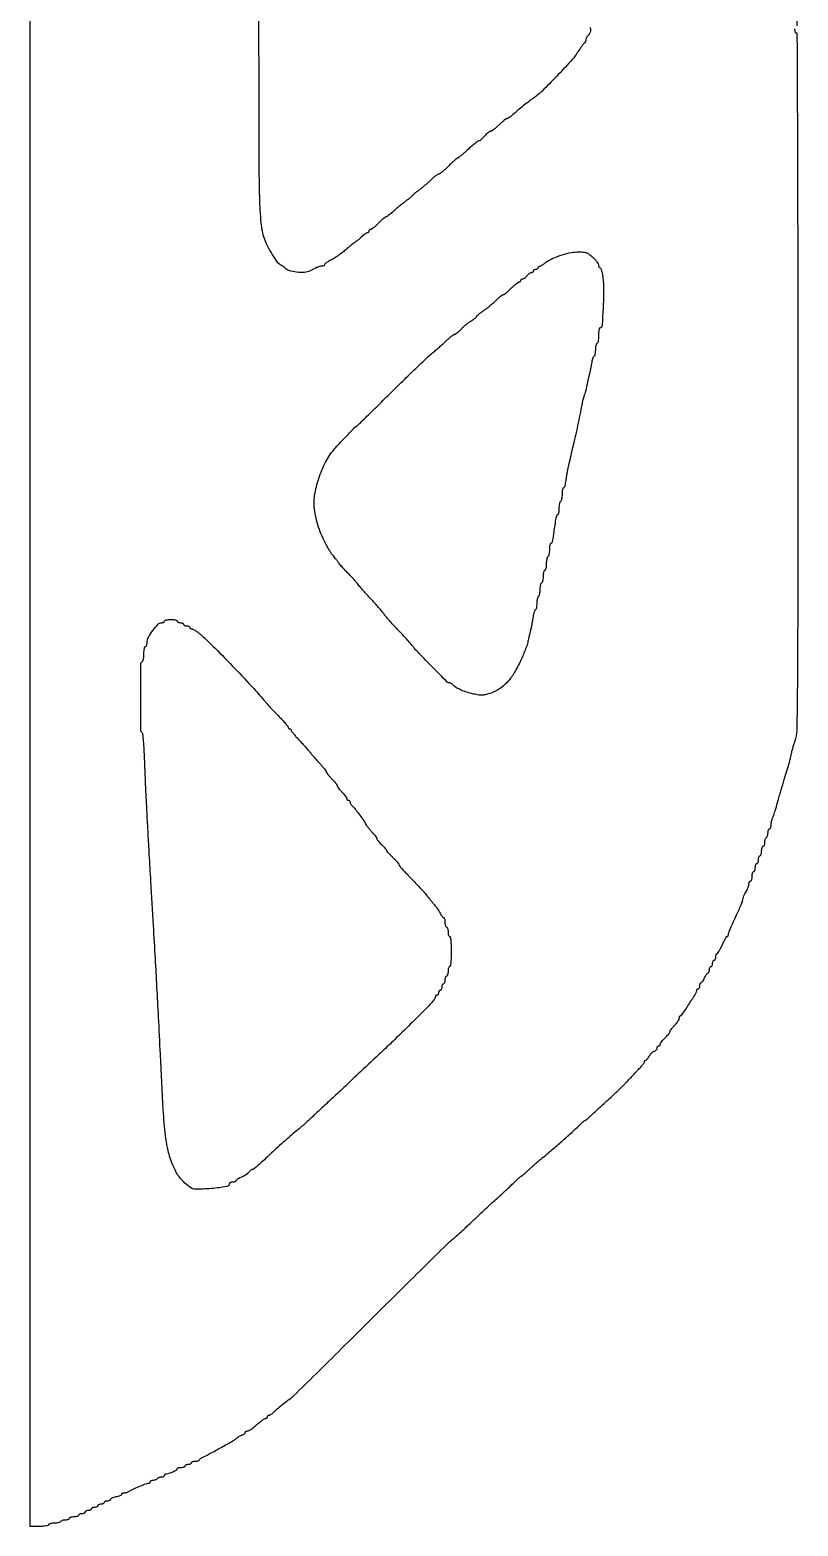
# Model space of a CAD drawing. Extents: x 0 to 485, y 25 to 1913.
# Drawn here: x 0 to 485, y 25 to 969 of the extents above; entities that cross this region are included whole.
import ezdxf

# ---------------------------------------------------------------- set-up
doc = ezdxf.new("R2010")
doc.units = 0

msp = doc.modelspace()

# ---------------------------------------------------------------- linework, layer by layer
for points in [[(0, 1913), (0, 969), (0, 25), (6, 25, 0.015416), (8.316313, 25.071434, 0.025878), (10.25, 25.291667, 0.024068), (11.696775, 25.604992, 0.339565), (12, 26, -0.275259), (12.229636, 26.385522, -0.053437), (13.010789, 26.70625, -0.043243), (14.122516, 26.927436, -0.027497), (15.440983, 27, 0.026918), (16.803639, 27.073414, 0.033489), (18.052725, 27.29375, 0.035556), (19.04134, 27.613307, 0.159713), (19.5, 28, -0.130646), (19.906663, 28.384508, -0.045439), (20.653525, 28.70625, -0.041396), (21.57934, 28.926158, -0.037634), (22.559017, 29, 0.039081), (23.49372, 29.07317, 0.058208), (24.282961, 29.29375, 0.076538), (24.820624, 29.617207, 0.222681), (25, 30, -0.254951), (25.209557, 30.384262, -0.06271), (25.88125, 30.70625, -0.048861), (26.850749, 30.927234, -0.031626), (28, 31, 0.031626), (29.149251, 31.072766, 0.048861), (30.11875, 31.29375, 0.06271), (30.790443, 31.615738, 0.254951), (31, 32, -0.191087), (31.151477, 32.381882, -0.088204), (31.5875, 32.70625, -0.068025), (32.234582, 32.926307, -0.048028), (33, 33, 0.048028), (33.765418, 33.073693, 0.068025), (34.4125, 33.29375, 0.088204), (34.848523, 33.618118, 0.191087), (35, 34, -0.191087), (35.151477, 34.381882, -0.088204), (35.5875, 34.70625, -0.068025), (36.234582, 34.926307, -0.048028), (37, 35, 0.048028), (37.765418, 35.073693, 0.068025), (38.4125, 35.29375, 0.088204), (38.848523, 35.618118, 0.191087), (39, 36, -0.191087), (39.151477, 36.381882, -0.088204), (39.5875, 36.70625, -0.068025), (40.234582, 36.926307, -0.048028), (41, 37, 0.048028), (41.765418, 37.073693, 0.068025), (42.4125, 37.29375, 0.088204), (42.848523, 37.618118, 0.191087), (43, 38, -0.191087), (43.151477, 38.381882, -0.088204), (43.5875, 38.70625, -0.068025), (44.234582, 38.926307, -0.048028), (45, 39, 0.048028), (45.765418, 39.073693, 0.068025), (46.4125, 39.29375, 0.088204), (46.848523, 39.618118, 0.191087), (47, 40, -0.191087), (47.151477, 40.381882, -0.088204), (47.5875, 40.70625, -0.068025), (48.234582, 40.926307, -0.048028), (49, 41, 0.045771), (49.765527, 41.070226, 0.065694), (50.4125, 41.280439, 0.08573), (50.849357, 41.589948, 0.198381), (51, 41.954687, -0.248969), (51.217999, 42.365354, -0.040853), (52.028125, 42.821812, -0.036741), (53.159217, 43.244969, -0.02478), (54.5, 43.565978, 0.023055), (55.840903, 43.882132, 0.034546), (56.971875, 44.290763, 0.037322), (57.788462, 44.726727, 0.256887), (58, 45.111291, -0.166505), (58.116119, 45.450321, -0.095263), (58.444611, 45.738942, -0.076157), (58.934634, 45.934041, -0.056782), (59.513569, 46, 0.048334), (60.217545, 46.068212, 0.023747), (61.092603, 46.282977, 0.023311), (61.987939, 46.594433, 0.031289), (62.763569, 46.963326, -0.015991), (65.97081, 48.610781, -0.010722), (69.733693, 50.296147, -0.007198), (73.287535, 51.737322, -0.092983), (74.687829, 52, 0.074616), (75.18919, 52.075238, 0.088552), (75.61455, 52.29375, 0.100665), (75.898901, 52.618647, 0.130303), (76, 53, -0.186414), (76.147465, 53.381787, -0.089706), (76.570164, 53.70625, -0.069539), (77.198222, 53.926216, -0.049547), (77.940983, 54, 0.046881), (78.729296, 54.074077, 0.046318), (79.49335, 54.29375, 0.050262), (80.123976, 54.616444, 0.111412), (80.5, 55, -0.111412), (80.876024, 55.383556, -0.050262), (81.50665, 55.70625, -0.046318), (82.270704, 55.925923, -0.046881), (83.059017, 56, 0.049547), (83.801778, 56.073784, 0.069539), (84.429836, 56.29375, 0.089706), (84.852535, 56.618213, 0.186414), (85, 57, -0.129178), (85.100198, 57.381357, -0.100706), (85.382062, 57.70625, -0.08893), (85.803702, 57.924725, -0.07531), (86.300635, 58, 0.08668), (87.968163, 58.291272, 0.026575), (90.332808, 59.288226, 0.020084), (92.543235, 60.473759, 0.262796), (92.992198, 61.25, -0.268668), (93.163581, 61.538955, -0.055034), (93.732083, 61.779688, -0.044293), (94.541584, 61.945529, -0.028394), (95.5, 62, 0.038131), (96.457356, 62.073116, 0.057076), (97.265625, 62.29375, 0.074992), (97.817169, 62.617064, 0.226478), (98, 63, -0.191087), (98.151477, 63.381882, -0.088204), (98.5875, 63.70625, -0.068025), (99.234582, 63.926307, -0.048028), (100, 64, 0.048028), (100.765418, 64.073693, 0.068025), (101.4125, 64.29375, 0.088204), (101.848523, 64.618118, 0.191087), (102, 65, -0.226478), (102.182831, 65.382936, -0.074992), (102.734375, 65.70625, -0.057076), (103.542644, 65.926884, -0.038131), (104.5, 66, 0.028394), (105.458416, 66.054471, 0.044293), (106.267917, 66.220313, 0.055034), (106.836419, 66.461045, 0.268668), (107.007802, 66.75, -0.187502), (107.150535, 67.106218, -0.035743), (107.671958, 67.589584, -0.033701), (108.39868, 68.096108, -0.025395), (109.257802, 68.554965, 0.012855), (114.482451, 71.179291, 0.004742), (121.716085, 75.137399, 0.00227), (129.001265, 79.257502, 0.066638), (130.691413, 80.548556, -0.040559), (131.340792, 81.100338, -0.022683), (132.209725, 81.66702, -0.022503), (133.14599, 82.163453, -0.033814), (134.00592, 82.501879, 0.039827), (134.769047, 82.812842, 0.049797), (135.414239, 83.222817, 0.058203), (135.859183, 83.664615, 0.169771), (136, 84.067388, -0.132988), (136.096323, 84.423132, -0.100417), (136.367188, 84.726404, -0.087549), (136.772349, 84.930669, -0.072964), (137.25, 85.001221, 0.106617), (137.900647, 85.142222, 0.023922), (138.915945, 85.662663, 0.023768), (140.053604, 86.390323, 0.02104), (141.165982, 87.251221, -0.000317), (142.339642, 88.23994, -0.000222), (143.664371, 89.353484, -0.000223), (144.935262, 90.419844, -0.000465), (145.927413, 91.25, -0.021146), (146.802184, 91.919877, -0.023779), (147.697716, 92.485937, -0.023964), (148.497398, 92.890357, -0.105463), (149.011431, 93, 0.100219), (149.38869, 93.076384, 0.098215), (149.709608, 93.29375, 0.097662), (149.924573, 93.618345, 0.09787), (150, 94, -0.112508), (150.086938, 94.381472, -0.100182), (150.332732, 94.70625, -0.094286), (150.700197, 94.924148, -0.087025), (151.132705, 95, 0.108391), (151.67834, 95.119691, 0.035025), (152.407758, 95.519976, 0.033041), (153.180259, 96.092714, 0.031623), (153.882705, 96.77013, -0.025731), (155.657811, 98.522786, -0.009549), (158.323997, 100.807436, -0.009288), (161.385571, 103.237026, -0.009885), (164.473271, 105.5, 0.040355), (166.515712, 107.197282, 0.00037), (180.627743, 121.0125, 0.001259), (196.809974, 136.958007, 0.000814), (215.471851, 155.5, -0.00076), (234.16486, 174.076903, -0.00116), (250.447263, 190.134375, -0.000397), (264.5579, 203.963683, -0.031275), (266.917418, 206, 0.01785), (268.670304, 207.432547, 0.004142), (271.509154, 209.96875, 0.00427), (274.730176, 212.945313, 0.004169), (277.925811, 216, -0.003423), (281.449951, 219.378779, -0.002042), (285.687021, 223.353125, -0.002044), (289.940475, 227.278001, -0.00354), (293.511404, 230.5, 0.002691), (296.838259, 233.49155, 0.002271), (300.327365, 236.692187, 0.00229), (303.483577, 239.640921, 0.006373), (305.664071, 241.75, -0.006097), (307.346057, 243.378693, -0.009207), (308.853547, 244.751562, -0.004622), (310.152168, 245.870109, -0.177271), (310.507018, 246, 0.169182), (310.851799, 246.120099, 0.007077), (311.874341, 246.954687, 0.011544), (313.067283, 248.004732, 0.007879), (314.375844, 249.25, -0.008053), (315.948271, 250.745326, -0.004118), (317.966828, 252.573437, -0.00409), (320.078045, 254.423299, -0.006135), (321.953539, 256, 0.003466), (328.970011, 261.835007, 0.004592), (335.27035, 267.248558, 0.005078), (340.845083, 272.229233, 0.007353), (345.658665, 276.75, -0.005388), (347.379341, 278.37878, -0.008213), (348.910949, 279.751563, -0.003762), (350.233307, 280.880871, -0.176627), (350.560019, 281, 0.163801), (350.872182, 281.105085, 0.007507), (351.769369, 281.807812, 0.011832), (352.817623, 282.696357, 0.008145), (353.964452, 283.75, -0.003094), (355.587288, 285.271484, -0.00066), (358.428355, 287.895312, -0.00069), (361.728826, 290.926949, -0.000657), (365.092525, 294, 0.002234), (368.396973, 297.038106, 0.002579), (371.519104, 299.964548, 0.002309), (374.139678, 302.469435, 0.01507), (375.411776, 303.772928, -0.003293), (376.549679, 304.995222, -0.000818), (378.428772, 306.980688, -0.000836), (380.58688, 309.245901, -0.000839), (382.75, 311.501189, 0.008712), (384.76142, 313.665515, 0.012559), (386.457812, 315.654154, 0.008313), (387.791122, 317.356179, 0.163404), (388, 317.978261, -0.079879), (388.062751, 318.368539, -0.091247), (388.244112, 318.699864, -0.100757), (388.514075, 318.921379, -0.122178), (388.83102, 319, 0.182479), (389.234774, 319.152429, 0.033247), (389.808349, 319.729507, 0.031932), (390.421381, 320.532504, 0.024205), (390.991132, 321.48343, -0.041992), (391.635403, 322.476885, -0.03562), (392.47027, 323.40889, -0.037127), (393.359552, 324.150185, -0.078495), (394.160112, 324.550817, 0.065927), (394.863497, 324.881095, 0.065222), (395.459533, 325.384068, 0.070972), (395.862732, 325.976076, 0.114547), (396, 326.567388, -0.068054), (396.074877, 327.114976, -0.084602), (396.29375, 327.57917, -0.099744), (396.61866, 327.889573, -0.141874), (397, 328, 0.109085), (397.381509, 328.084236, 0.099782), (397.70625, 328.32277, 0.095294), (397.924024, 328.679287, 0.089824), (398, 329.09879, -0.143035), (398.171812, 329.687098, -0.021819), (398.88125, 330.698022, -0.022916), (399.851293, 331.846499, -0.018062), (401, 333, 0.015666), (402.148876, 334.142668, 0.020606), (403.11875, 335.258411, 0.018565), (403.83839, 336.230556, 0.151164), (404, 336.752896, -0.143114), (404.156589, 337.288766, -0.016075), (404.88125, 338.346313, -0.018464), (405.851089, 339.57093, -0.013998), (407, 340.842584, 0.020798), (408.148457, 342.149016, 0.02454), (409.11875, 343.478473, 0.024506), (409.816337, 344.662536, 0.121441), (410, 345.407565, -0.056999), (410.065195, 345.977607, -0.058641), (410.257334, 346.512431, -0.064953), (410.540747, 346.934099, -0.12203), (410.876032, 347.166667, 0.156929), (412.107219, 348.151948, 0.003381), (416.375453, 354.697887, 0.003675), (420.525332, 361.262979, 0.139991), (421, 362.925106, -0.091902), (421.076064, 363.335447, -0.095979), (421.29375, 363.68425, -0.099432), (421.618463, 363.91767, -0.106665), (422, 364, 0.191087), (422.381882, 364.151477, 0.088204), (422.70625, 364.5875, 0.068025), (422.926307, 365.234582, 0.048028), (423, 366, -0.042005), (423.06444, 366.765706, -0.061586), (423.258112, 367.4125, -0.080913), (423.542657, 367.85117, -0.211547), (423.87868, 368, 0.208074), (424.29466, 368.180943, 0.033695), (424.864273, 368.88125, 0.032352), (425.459931, 369.851056, 0.023358), (426, 371, -0.023358), (426.540069, 372.148944, -0.032352), (427.135727, 373.11875, -0.033695), (427.70534, 373.819057, -0.208074), (428.12132, 374, 0.211547), (428.457343, 374.14883, 0.080913), (428.741888, 374.5875, 0.061586), (428.93556, 375.234294, 0.042005), (429, 376, -0.048028), (429.073693, 376.765418, -0.068025), (429.29375, 377.4125, -0.088204), (429.618118, 377.848523, -0.191087), (430, 378, 0.191087), (430.381882, 378.151477, 0.088204), (430.70625, 378.5875, 0.068025), (430.926307, 379.234582, 0.048028), (431, 380, -0.048028), (431.073693, 380.765418, -0.068025), (431.29375, 381.4125, -0.088204), (431.618118, 381.848523, -0.191087), (432, 382, 0.191087), (432.381882, 382.151477, 0.088204), (432.70625, 382.5875, 0.068025), (432.926307, 383.234582, 0.048028), (433, 384, -0.035676), (433.054743, 384.766246, -0.053938), (433.220312, 385.413545, -0.070374), (433.46246, 385.858162, -0.235946), (433.75, 386.003557, 0.252497), (434.144986, 386.219031, 0.010688), (435.014063, 387.619605, 0.016166), (435.987617, 389.394667, 0.010555), (437, 391.5, -0.010555), (438.012383, 393.605333, -0.016166), (438.985937, 395.380395, -0.010688), (439.855014, 396.780969, -0.252497), (440.25, 396.996443, 0.181087), (440.536292, 397.105197, 0.090712), (440.779688, 397.413337, 0.07089), (440.944582, 397.870638, 0.051176), (441, 398.410661, -0.094205), (441.176001, 399.336513, -0.004928), (442.318092, 402.150371, -0.007645), (443.768185, 405.480272, -0.005472), (445.487122, 409.160661, 0.004804), (447.207127, 412.83053, 0.006826), (448.659935, 416.127742, 0.004084), (449.818248, 418.920161, 0.093987), (449.987122, 419.763569, -0.053393), (450.060105, 420.38517, -0.019641), (450.289967, 421.239478, -0.019207), (450.61625, 422.160335, -0.021865), (451, 423.013569, -0.027778), (451.45523, 423.917851), (452, 425), (452.54477, 426.082149, 0.027778), (453, 426.986431, 0.026214), (453.382878, 427.857899, 0.020814), (453.70625, 428.833959, 0.021269), (453.930189, 429.766124, 0.048346), (454, 430.486431, -0.064244), (454.074659, 431.065097, -0.081991), (454.29375, 431.555389, -0.098698), (454.618641, 431.883405, -0.149454), (455, 432, 0.254951), (455.384262, 432.209557, 0.06271), (455.70625, 432.88125, 0.048861), (455.927234, 433.850749, 0.031626), (456, 435, -0.031626), (456.072766, 436.149251, -0.048861), (456.29375, 437.11875, -0.06271), (456.615738, 437.790443, -0.254951), (457, 438, 0.226478), (457.382936, 438.182831, 0.074992), (457.70625, 438.734375, 0.057076), (457.926884, 439.542644, 0.038131), (458, 440.5, -0.038131), (458.073116, 441.457356, -0.057076), (458.29375, 442.265625, -0.074992), (458.617064, 442.817169, -0.226478), (459, 443, 0.226478), (459.382936, 443.182831, 0.074992), (459.70625, 443.734375, 0.057076), (459.926884, 444.542644, 0.038131), (460, 445.5, -0.038131), (460.073116, 446.457356, -0.057076), (460.29375, 447.265625, -0.074992), (460.617064, 447.817169, -0.226478), (461, 448, 0.254951), (461.384262, 448.209557, 0.06271), (461.70625, 448.88125, 0.048861), (461.927234, 449.850749, 0.031626), (462, 451, -0.031626), (462.072766, 452.149251, -0.048861), (462.29375, 453.11875, -0.06271), (462.615738, 453.790443, -0.254951), (463, 454, 0.222681), (463.382793, 454.179376, 0.076538), (463.70625, 454.717039, 0.058208), (463.92683, 455.50628, 0.039081), (464, 456.440983, -0.037634), (464.073842, 457.42066, -0.041396), (464.29375, 458.346475, -0.045439), (464.615492, 459.093337, -0.130646), (465, 459.5, 0.130646), (465.384508, 459.906663, 0.045439), (465.70625, 460.653525, 0.041396), (465.926158, 461.57934, 0.037634), (466, 462.559017, -0.039081), (466.07317, 463.49372, -0.058208), (466.29375, 464.282961, -0.076538), (466.617207, 464.820624, -0.222681), (467, 465, 0.227337), (467.382969, 465.183616, 0.074638), (467.70625, 465.738361, 0.056821), (467.926896, 466.551005, 0.037919), (468, 467.513569, -0.030227), (468.065922, 468.603028, -0.022099), (468.26512, 469.798853, -0.022465), (468.556099, 470.91889, -0.045089), (468.902536, 471.763569, 0.028031), (469.321994, 472.694623, 0.008269), (469.859867, 474.164923, 0.008273), (470.410955, 475.841231, 0.008813), (470.894145, 477.5, -0.003351), (472.39172, 482.858408, -0.001801), (474.307136, 489.449134, -0.0018), (476.280661, 496.061739, -0.003185), (477.962929, 501.5, 0.00677), (478.741463, 504.0822, 0.005436), (479.511149, 506.88046, 0.005497), (480.166157, 509.483048, 0.013939), (480.568192, 511.390928, -0.016975), (480.969955, 513.241742, -0.007704), (481.614741, 515.635538, -0.007618), (482.372864, 518.141668, -0.010359), (483.137729, 520.376811, 0.083279), (484.368937, 526.983208, 0.002458), (484.742121, 555.336624, 0.001927), (484.962162, 605.444648, 0.000134), (485, 746.235883, 0.000295), (484.942602, 843.675135, 0.000838), (484.748868, 911.558971, 0.00004), (484.495541, 966.506778, 0.41284), (484, 967, -0.191087), (483.618118, 967.151477, -0.088204), (483.29375, 967.5875, -0.068025), (483.073693, 968.234582, -0.048028), (483, 969, -0.048028), (483.073693, 969.765418, -0.068025)], [(484.495541, 971.493222, 0.00004), (484.748868, 1026.441029, 0.000838)], [(353.56457, 970.794155, -0.102981), (353.938057, 969, -0.102981), (353.56457, 967.205845, -0.094006), (352.5, 965.642857, 0.043528), (351.925955, 964.959104, 0.036555), (351.440625, 964.146354, 0.03807), (351.10698, 963.332677, 0.078418), (351, 962.654762, -0.046677), (350.94443, 962.060797, -0.051053), (350.779688, 961.505878, -0.057346), (350.537583, 961.068106, -0.134002), (350.25, 960.833333, 0.122538), (349.817024, 960.49585, 0.005496), (348.657166, 958.982292, 0.008954), (347.321883, 957.131386, 0.006261), (345.88078, 955, -0.038155), (341.353727, 949.146186, -0.00793), (332.483487, 939.632494, -0.007622), (323.337595, 930.415291, -0.043263), (318, 926.031781, 0.013058), (315.180306, 923.987939, 0.006326), (311.677611, 921.235805, 0.006037), (307.921359, 918.131233, 0.006255), (304.285733, 914.972783, -0.018832), (303.370879, 914.217523, -0.022503), (302.453082, 913.579505, -0.022003), (301.644069, 913.117934, -0.119178), (301.156315, 913, 0.158413), (300.613296, 912.823529, 0.010683), (299.299233, 911.825, 0.014499), (297.764988, 910.532317, 0.010315), (296.119437, 909, -0.012346), (294.460689, 907.467922, -0.016784), (292.886034, 906.175, -0.013701), (291.532421, 905.195299, -0.150905), (290.900065, 905, 0.143095), (290.312258, 904.828259, 0.021795), (289.301642, 904.11875, 0.022899), (288.153417, 903.148708, 0.018044), (287, 902, -0.009735), (285.883648, 900.850637, -0.014007), (284.848254, 899.88125, -0.00971), (283.958911, 899.124451, -0.173107), (283.610221, 899, 0.158843), (282.822317, 898.743215, 0.009868), (280.84199, 897.238254, 0.012663), (278.376961, 895.183376, 0.006564), (275.398667, 892.5, -0.007981), (273.99383, 891.241471, -0.006541), (272.454029, 889.940625, -0.006615), (271.006701, 888.781756, -0.017303), (269.928473, 888, 0.025039), (268.790092, 887.147466, 0.006868), (267.08529, 885.692187, 0.006924), (265.195971, 883.987108, 0.007173), (263.376994, 882.25, -0.011377), (261.64335, 880.622035, -0.015749), (260.011641, 879.248438, -0.01226), (258.611443, 878.197834, -0.156046), (257.992982, 878, 0.144118), (257.403217, 877.826403, 0.017393), (256.279222, 877.045313, 0.019522), (254.982914, 875.994607, 0.014915), (253.646921, 874.75, -0.010059), (252.145426, 873.323728, -0.006382), (250.34227, 871.720312, -0.006408), (248.530955, 870.190783, -0.011778), (247.012008, 869, 0.006243), (245.61402, 867.928817, 0.005502), (244.18249, 866.777579, 0.005534), (242.914521, 865.710951, 0.016613), (242.081754, 864.944951, -0.017832), (241.18969, 864.12841, -0.004235), (239.644709, 862.834743, -0.004351), (237.842899, 861.37792, -0.004283), (236.006616, 859.944951, 0.006154), (234.073714, 858.424916, 0.0046), (231.979841, 856.704142, 0.004651), (230.037177, 855.046477, 0.010576), (228.608302, 853.75, -0.014778), (227.427874, 852.696894, -0.019204), (226.283482, 851.807812, -0.017148), (225.292596, 851.147507, -0.139268), (224.773285, 851, 0.163797), (224.231554, 850.81764, 0.012017), (222.987472, 849.825, 0.015738), (221.539924, 848.532278, 0.01124), (220, 847, -0.01301), (218.449337, 845.467921, -0.017724), (216.968961, 844.175, -0.01468), (215.691652, 843.19771, -0.157214), (215.078401, 843, 0.091591), (214.666715, 842.923949, 0.09588), (214.31678, 842.70625, 0.099487), (214.08261, 842.381532, 0.107021), (214, 842, -0.094386), (213.927296, 841.61829, -0.09673), (213.719602, 841.29375, -0.098961), (213.409682, 841.076508, -0.103894), (213.045455, 841, 0.128914), (212.537719, 840.866879, 0.022573), (211.692021, 840.339062, 0.023179), (210.733783, 839.611431, 0.018979), (209.778446, 838.75, -0.013475), (208.687208, 837.744036, -0.007474), (207.30547, 836.573438, -0.007449), (205.86982, 835.428973, -0.01192), (204.607093, 834.5, 0.009285), (203.354586, 833.588679, 0.006178), (201.95165, 832.5, 0.00622), (200.61596, 831.40939, 0.012084), (199.581896, 830.5, -0.022012), (197.313325, 828.583445, -0.014009), (194.518822, 826.548279, -0.013842), (191.551422, 824.630514, -0.018464), (188.75, 823.066647, 0.022334), (187.696865, 822.468013, 0.030271), (186.807813, 821.830531, 0.030769), (186.163516, 821.237359, 0.193661), (186, 820.83102, -0.176613), (185.884374, 820.513888, -0.092624), (185.555389, 820.244112, -0.072765), (185.065507, 820.061486, -0.052941), (184.486431, 820, 0.048346), (183.766124, 819.930189, 0.021269), (182.833959, 819.70625, 0.020814), (181.857899, 819.382878, 0.026214), (180.986431, 819), (180.082149, 818.54477), (179, 818, 0.014599), (177.917851, 817.45523), (177.013569, 817, -0.101368), (173.366656, 816.012912, -0.045122), (168.366707, 816.152432, -0.044691), (163.636318, 817.147831, -0.145917), (161, 818.899704, 0.058524), (160.68529, 819.198453, 0.011977), (160.059375, 819.643899, 0.012459), (159.302345, 820.128754, 0.011418), (158.5, 820.590166, -0.112938), (156.353591, 822.487894, -0.015844), (153.038804, 827.436441, -0.019226), (149.935612, 832.855385, -0.041106), (148.061494, 837.29479, -0.057561), (146.030963, 847.194837, -0.015326), (145.117517, 863.301404, -0.006015), (144.71058, 892.42422, -0.000486), (144.636188, 969, -0.000486), (144.71058, 1045.57578, -0.006015)]]:
    msp.add_lwpolyline(points, format="xyb")
for points in [[(355.304583, 825.61513, -0.021859), (356.719297, 824.200758, -0.026339), (357.914471, 822.750121, -0.026507), (358.773549, 821.448781, -0.133402), (359, 820.61513, 0.05345), (359.066244, 819.997217, 0.07323), (359.262896, 819.474444, 0.093013), (359.553449, 819.123468, 0.175215), (359.894965, 819, -0.280121), (360.283287, 818.763921, -0.029495), (360.734575, 817.751562, -0.029671), (361.160849, 816.378602, -0.019248), (361.496456, 814.75, -0.039982), (362.183956, 806.663405, -0.012932), (361.931829, 794.642465, -0.004975), (361.226048, 782.226656, -0.3948), (359.914673, 781, 0.331633), (359.557078, 780.733511, 0.027253), (359.268685, 779.53125, 0.028032), (359.065993, 777.916665, 0.017211), (359, 776, -0.01883), (358.927795, 774.083446, -0.03053), (358.70625, 772.46875, -0.031449), (358.389817, 771.280551, -0.322437), (358, 771, 0.295869), (357.612873, 770.748945, 0.04382), (357.29375, 769.825, 0.037669), (357.07239, 768.532944, 0.023598), (357, 767, -0.02109), (356.935305, 765.466892, -0.033955), (356.737104, 764.175, -0.037346), (356.452666, 763.238175, -0.30971), (356.105035, 763, 0.272607), (355.726236, 762.776893, 0.036163), (355.319158, 761.898438, 0.033726), (354.952035, 760.686872, 0.022019), (354.686466, 759.25, -0.010106), (354.404753, 757.492525, -0.005043), (353.980926, 755.279688, -0.005004), (353.49584, 752.996339, -0.007348), (353.019903, 751, 0.004522), (352.545177, 749.057461, 0.003537), (352.063871, 746.940625, 0.003576), (351.643844, 744.963623, 0.008725), (351.370331, 743.5, -0.014335), (351.113273, 742.205057, -0.010717), (350.758818, 740.79375, -0.010855), (350.367263, 739.477819, -0.024192), (350, 738.5, 0.023993), (349.632298, 737.522194, 0.010761), (349.23933, 736.20625, 0.010624), (348.882836, 734.794942, 0.014211), (348.623364, 733.5, -0.007153), (347.872959, 729.459809, -0.001728), (346.512534, 722.796738, -0.001816), (345.08753, 716.061331, -0.005529), (344.052265, 711.5, 0.000811), (343.604923, 709.611763, 0.000398), (343.041169, 707.20625, 0.000395), (342.45942, 704.706125, 0.000574), (341.950584, 702.5, -0.000416), (341.442482, 700.293871, -0.000286), (340.862974, 697.79375, -0.000288), (340.302481, 695.388223, -0.000588), (339.859032, 693.5, 0.009674), (339.455101, 691.627831, 0.005041), (339.020361, 689.279687, 0.00501), (338.622488, 686.859912, 0.007624), (338.330106, 684.75, -0.017001), (338.042944, 682.929497, -0.026817), (337.660881, 681.395313, -0.024993), (337.244853, 680.24729, -0.301998), (336.872771, 680, 0.310926), (336.533653, 679.76655, 0.03678), (336.256376, 678.842336, 0.033629), (336.063084, 677.569519, 0.020873), (336, 676.059017, -0.023552), (335.92675, 674.50479, -0.030444), (335.70625, 673.09415, -0.031293), (335.387806, 671.98041, -0.17067), (335, 671.5, 0.17067), (334.612194, 671.01959, 0.031293), (334.29375, 669.90585, 0.030444), (334.07325, 668.49521, 0.023552), (334, 666.940983, -0.021515), (333.934976, 665.430521, -0.03459), (333.735829, 664.157664, -0.038452), (333.449797, 663.236972, -0.307342), (333.100694, 663, 0.297622), (332.71614, 662.74885, 0.026011), (332.283264, 661.604687, 0.027466), (331.883713, 660.070445, 0.017485), (331.58081, 658.25, -0.001722), (330.546432, 650.53949, -0.015722), (329.979406, 647.201006, -0.03284), (329.497277, 645.426807, -0.320273), (328.899306, 645, 0.307342), (328.550203, 644.763028, 0.038452), (328.264171, 643.842336, 0.03459), (328.065024, 642.569479, 0.021515), (328, 641.059017, -0.023552), (327.92675, 639.50479, -0.030444), (327.70625, 638.09415, -0.031293), (327.387806, 636.98041, -0.17067), (327, 636.5, 0.17067), (326.612194, 636.01959, 0.031293), (326.29375, 634.90585, 0.030444), (326.07325, 633.49521, 0.023552), (326, 631.940983, -0.023957), (325.927595, 630.43068, -0.038191), (325.70625, 629.157664, -0.044731), (325.38696, 628.248983, -0.293924), (325, 628, 0.295869), (324.612873, 627.748945, 0.04382), (324.29375, 626.825, 0.037669), (324.07239, 625.532944, 0.023598), (324, 624, -0.023598), (323.92761, 622.467056, -0.037669), (323.70625, 621.175, -0.04382), (323.387127, 620.251055, -0.295869), (323, 620, 0.293924), (322.61304, 619.751017, 0.044731), (322.29375, 618.842336, 0.038191), (322.072405, 617.56932, 0.023957), (322, 616.059017, -0.023552), (321.92675, 614.50479, -0.030444), (321.70625, 613.09415, -0.031293), (321.387806, 611.98041, -0.17067), (321, 611.5, 0.17067), (320.612194, 611.01959, 0.031293), (320.29375, 609.90585, 0.030444), (320.07325, 608.49521, 0.023552), (320, 606.940983, -0.021515), (319.934976, 605.430521, -0.03459), (319.735829, 604.157664, -0.038452), (319.449797, 603.236972, -0.307342), (319.100694, 603, 0.289206), (318.721407, 602.760592, 0.031067), (318.315364, 601.751562, 0.030587), (317.951161, 600.378692, 0.01961), (317.690088, 598.75, -0.010952), (317.411813, 596.798405, -0.006049), (316.990899, 594.426563, -0.006028), (316.505942, 592.031573, -0.009638), (316.027867, 590, 0.003927), (315.547265, 588.057467, 0.003067), (315.054853, 585.940625, 0.003101), (314.620611, 583.96366, 0.007555), (314.331665, 582.5, -0.042393), (313.872355, 580.804382, -0.007276), (312.684504, 577.684775, -0.007882), (311.174858, 574.054902, -0.006965), (309.490019, 570.320511, -0.028299), (305.474697, 562.870554, -0.049685), (301.240966, 557.303777, -0.058379), (296.54367, 553.309642, -0.062345), (291.149382, 550.613388, -0.017574), (287.981567, 549.620119, -0.052847), (285.748724, 549.252678, -0.052187), (283.4732, 549.359196, -0.016819), (280.149382, 549.980148, -0.020285), (275.953155, 551.091442, -0.028185), (272.309031, 552.445688, -0.032227), (269.342486, 553.977286, -0.061169), (267.227468, 555.629675, 0.032747), (266.629474, 556.154079, 0.032483), (265.966565, 556.597467, 0.034276), (265.337071, 556.906255, 0.097184), (264.859319, 557, -0.198547), (263.534212, 557.547787, -0.001231), (254.211, 566.890738, -0.005223), (245.710328, 575.632231, -0.019586), (240.652721, 581.377604, 0.009829), (239.050008, 583.271512, 0.003754), (236.747402, 585.847204, 0.003716), (234.204245, 588.607844, 0.004551), (231.785244, 591.148118, -0.006408), (229.39429, 593.677684, -0.005458), (226.935832, 596.405522, -0.005506), (224.753036, 598.936967, -0.015482), (223.301584, 600.770514, 0.014639), (221.84181, 602.620974, 0.005011), (219.621896, 605.218281, 0.004976), (217.113428, 608.037202, 0.00573), (214.663234, 610.674698, -0.004598), (212.297993, 613.209219, -0.004994), (210.04467, 615.718635, -0.004707), (208.156533, 617.905248, -0.02424), (207.182662, 619.174698, 0.025421), (206.267239, 620.362141, 0.006948), (204.704305, 622.138817, 0.007007), (202.873377, 624.106575, 0.007247), (201.008136, 626, -0.010458), (199.083388, 627.979095, -0.008153), (197.07313, 630.20625, -0.008256), (195.267808, 632.343355, -0.019795), (194.020548, 634, 0.006233), (193.041261, 635.376888, 0.007976), (192.103759, 636.61875, 0.006365), (191.291315, 637.633099, 0.065186), (190.899487, 638, -0.094571), (190.502652, 638.417651, -0.004688), (189.488435, 640.028578, -0.007428), (188.323544, 641.982271, -0.005289), (187.074491, 644.203671, -0.024276), (184.497775, 649.495886, -0.021045), (182.308553, 655.26862, -0.021276), (180.637607, 661.126907, -0.026785), (179.618167, 666.674133, -0.072542), (179.765049, 675.499214, -0.039811), (182.350605, 686.016743, -0.039237), (186.681775, 696.28764, -0.057468), (192.152395, 704.417448, -0.011129), (195.588075, 708.261355, -0.004499), (200.436588, 713.356181, -0.000819), (205.673809, 718.743561, -0.202162), (206.28213, 719, 0.195617), (206.509511, 719.092498, 0.000079), (212.815281, 725.242188, 0.001174), (219.814307, 732.102274, 0.000712), (228.064575, 740.25, -0.001953), (236.643048, 748.679911, -0.002442), (244.672545, 756.432812, -0.001968), (251.467453, 762.878813, -0.018906), (254.472303, 765.5, 0.005895), (256.652867, 767.304436, 0.003895), (259.117466, 769.426563, 0.00392), (261.481305, 771.527149, 0.007586), (263.332476, 773.25, -0.011366), (264.899468, 774.686417, -0.015671), (266.374346, 775.898438, -0.012258), (267.63907, 776.824493, -0.153056), (268.198983, 777, 0.158171), (268.750933, 777.179086, 0.013337), (269.953974, 778.101562, 0.016675), (271.352231, 779.313601, 0.012109), (272.828401, 780.75, -0.016019), (274.43575, 782.289764, -0.013538), (276.22928, 783.815263, -0.013752), (277.941418, 785.117492, -0.036611), (279.25, 785.91898, 0.020959), (280.30321, 786.519593, 0.028756), (281.192187, 787.151134, 0.028542), (281.840642, 787.734074, 0.197895), (282, 788.120939, -0.206657), (282.190241, 788.561565, -0.011314), (283.335723, 789.59292, -0.016037), (284.804875, 790.776889, -0.010903), (286.547142, 792.032434, 0.012926), (288.537247, 793.478849, 0.008408), (290.763046, 795.246434, 0.008456), (292.878261, 797.045782, 0.015902), (294.513808, 798.580475, -0.012385), (295.890124, 799.890243, -0.016919), (297.196969, 800.995515, -0.013754), (298.321397, 801.833899, -0.154507), (298.846085, 802, 0.158513), (299.3879, 802.176197, 0.010643), (300.701473, 803.175, 0.014468), (302.235186, 804.46768, 0.010289), (303.880563, 806, -0.011248), (305.532159, 807.532205, -0.015569), (307.084946, 808.825, -0.012075), (308.416624, 809.814421, -0.154934), (309.001145, 810, 0.099155), (309.382344, 810.076347, 0.097972), (309.706586, 810.29375, 0.097917), (309.923749, 810.61836, 0.098921), (310, 811, -0.127083), (310.098521, 811.381366, -0.10076), (310.375777, 811.70625, -0.089631), (310.790518, 811.924656, -0.07663), (311.279241, 812, 0.115942), (311.871239, 812.139145, 0.043072), (312.606151, 812.5875, 0.039803), (313.353917, 813.234732, 0.038332), (314, 814, -0.038332), (314.646083, 814.765268, -0.039803), (315.393849, 815.4125, -0.043072), (316.128761, 815.860855, -0.115942), (316.720759, 816, 0.07663), (317.209482, 816.075344, 0.089631), (317.624223, 816.29375, 0.10076), (317.901479, 816.618634, 0.127083), (318, 817, -0.148195), (318.115568, 817.381354, -0.098894), (318.440625, 817.70625, -0.082425), (318.926543, 817.925306, -0.064853), (319.5, 818, 0.064853), (320.073457, 818.074694, 0.082425), (320.559375, 818.29375, 0.098894), (320.884432, 818.618646, 0.148195), (321, 819, -0.09787), (321.075427, 819.381655, -0.097662), (321.290392, 819.70625, -0.098215), (321.61131, 819.923616, -0.100219), (321.988569, 820, 0.103525), (322.49447, 820.105882, 0.025735), (323.255037, 820.486586, 0.025204), (324.098532, 821.022426, 0.022943), (324.911746, 821.656463, -0.063081), (328.84152, 824.242954, -0.02937), (334.477703, 826.608544, -0.02933), (340.469088, 828.331527, -0.052402), (345.554583, 828.927563, -0.015863), (349.151018, 828.856488, -0.069114), (351.238092, 828.456199, -0.079072), (352.997764, 827.528165, -0.024612)], [(93, 596, 0.191087), (93.151477, 595.618118, 0.088204), (93.5875, 595.29375, 0.068025), (94.234582, 595.073693, 0.048028), (95, 595, -0.048028), (95.765418, 594.926307, -0.068025), (96.4125, 594.70625, -0.088204), (96.848523, 594.381882, -0.191087), (97, 594, 0.191087), (97.151477, 593.618118, 0.088204), (97.5875, 593.29375, 0.068025), (98.234582, 593.073693, 0.048028), (99, 593, -0.048028), (99.765418, 592.926307, -0.068025), (100.4125, 592.70625, -0.088204), (100.848523, 592.381882, -0.191087), (101, 592, 0.146628), (101.11429, 591.618651, 0.099126), (101.435682, 591.29375, 0.082965), (101.916177, 591.074739, 0.065624), (102.483174, 591, -0.128107), (103.296628, 590.788104, -0.019051), (104.755063, 589.898438, -0.0204), (106.429923, 588.685862, -0.016301), (108.13451, 587.25, -0.013846), (116.869421, 578.94247, -0.004573), (129.242725, 566.274584, -0.004466), (141.290722, 553.4852, -0.015965), (148.653603, 545, 0.012781), (150.136404, 543.269037, 0.004473), (152.352934, 540.85533, 0.004438), (154.839867, 538.242219, 0.005174), (157.25, 535.80538, -0.008631), (159.453063, 533.546889, -0.012537), (161.310937, 531.473537, -0.008132), (162.775872, 529.696063, -0.169866), (163, 529.05538, 0.093666), (163.076137, 528.652519, 0.09652), (163.29375, 528.310018, 0.099103), (163.618439, 528.080771, 0.104683), (164, 528, -0.098522), (164.381646, 527.924062, -0.097822), (164.70625, 527.707732, -0.098065), (164.923639, 527.384751, -0.099556), (165, 527.005047, 0.163064), (165.20052, 526.406544, 0.009284), (166.418597, 524.853591, 0.013411), (167.979126, 523.039939, 0.009384), (169.829268, 521.078112, -0.005988), (171.855665, 518.95842, -0.005047), (173.951028, 516.667436, -0.005094), (175.820799, 514.537952, -0.014065), (177.079268, 512.988803, 0.009925), (178.27098, 511.496761, 0.004472), (179.890472, 509.584722, 0.004425), (181.637196, 507.595356, 0.006022), (183.25, 505.834138, -0.010267), (184.68652, 504.238441, -0.014365), (185.898438, 502.75103, -0.010644), (186.833494, 501.478426, -0.154304), (187, 500.951734, 0.156879), (187.165128, 500.438396, 0.012795), (188.028125, 499.29853, 0.016205), (189.159344, 497.971812, 0.011742), (190.5, 496.566667, -0.011741), (191.840657, 495.161525, -0.016204), (192.971875, 493.834817, -0.012794), (193.834877, 492.694962, -0.156882), (194, 492.181647, 0.146463), (194.151264, 491.676333, 0.014723), (194.88125, 490.634459, 0.017484), (195.851013, 489.424313, 0.013048), (197, 488.157416, -0.014845), (198.148845, 486.881493, -0.01931), (199.11875, 485.643923, -0.017253), (199.839046, 484.571893, -0.140186), (200, 484.009102, 0.098116), (200.076309, 483.623976, 0.097723), (200.29375, 483.296424, 0.098159), (200.618375, 483.077071, 0.099968), (201, 483, -0.099038), (201.381638, 482.923658, -0.097945), (201.70625, 482.70625, -0.097945), (201.923658, 482.381638, -0.099038), (202, 482, 0.109586), (202.11245, 481.493097, 0.027615), (202.514062, 480.743436, 0.026845), (203.080169, 479.917224, 0.024245), (203.75, 479.126591, -0.017186), (205.901718, 476.658306, -0.010619), (208.266466, 473.62002, -0.010569), (210.412406, 470.60778, -0.025638), (211.831256, 468.27583, 0.028365), (212.544916, 467.117166, 0.01188), (213.628837, 465.638402, 0.011709), (214.866206, 464.107322, 0.014903), (216.081256, 462.757558, -0.01438), (217.199019, 461.518473, -0.01885), (218.142619, 460.321337, -0.016611), (218.845692, 459.286122, -0.141784), (219, 458.752896, 0.151164), (219.16161, 458.230556, 0.018565), (219.88125, 457.258411, 0.020606), (220.851124, 456.142668, 0.015666), (222, 455, -0.01121), (223.149233, 453.877169, -0.015772), (224.11875, 452.821866, -0.011954), (224.864336, 451.91408, -0.167465), (225, 451.52039, 0.175395), (225.149328, 451.107794, 0.007471), (226.175, 449.913184, 0.012043), (227.467353, 448.521713, 0.008205), (229, 447, -0.009015), (230.532545, 445.473452, -0.013066), (231.825, 444.06704, -0.008662), (232.84092, 442.860274, -0.17228), (233, 442.412288, 0.118998), (233.093314, 442.02576, 0.0252), (233.442798, 441.421209, 0.025044), (233.930357, 440.744897, 0.021494), (234.507397, 440.083888, 0.000448), (235.441185, 439.104474, 0.000051), (237.552636, 436.894273, 0.000062), (240.065229, 434.265354, 0.00005), (242.757397, 431.449806, -0.004352), (245.558848, 428.469046, -0.003951), (248.40061, 425.342968, -0.003956), (250.898919, 422.505846, -0.012678), (252.5, 420.560842, 0.001928), (253.72189, 419.00969, 0.002149), (254.9125, 417.523344, 0.001982), (255.937808, 416.264812, 0.011314), (256.5, 415.611036, -0.033225), (256.978978, 415.001997, -0.010079), (257.623075, 414.018554, -0.010046), (258.302339, 412.884326, -0.010786), (258.91898, 411.75, 0.022236), (259.523118, 410.696866, 0.030119), (260.165246, 409.807813, 0.030557), (260.761879, 409.16328, 0.193066), (261.16898, 409, -0.282037), (261.489762, 408.803418, -0.050287), (261.755888, 408.11875, -0.041399), (261.939748, 407.149571, -0.026188), (262, 406, 0.031626), (262.072766, 404.850749, 0.048861), (262.29375, 403.88125, 0.06271), (262.615738, 403.209557, 0.254951), (263, 403, -0.254951), (263.384262, 402.790443, -0.06271), (263.70625, 402.11875, -0.048861), (263.927234, 401.149251, -0.031626), (264, 400, 0.031626), (264.072766, 398.850749, 0.048861), (264.29375, 397.88125, 0.06271), (264.615738, 397.209557, 0.254951), (265, 397, -0.368504), (265.423816, 396.638562, -0.013417), (265.723684, 394.375, -0.017647), (265.933788, 391.360608, -0.008575), (266, 387.5, -0.008575), (265.933788, 383.639392, -0.017647), (265.723684, 380.625, -0.013417), (265.423816, 378.361438, -0.368504), (265, 378, 0.254951), (264.615738, 377.790443, 0.06271), (264.29375, 377.11875, 0.048861), (264.072766, 376.149251, 0.031626), (264, 375, -0.031626), (263.927234, 373.850749, -0.048861), (263.70625, 372.88125, -0.06271), (263.384262, 372.209557, -0.254951), (263, 372, 0.226478), (262.617064, 371.817169, 0.074992), (262.29375, 371.265625, 0.057076), (262.073116, 370.457356, 0.038131), (262, 369.5, -0.038131), (261.926884, 368.542644, -0.057076), (261.70625, 367.734375, -0.074992), (261.382936, 367.182831, -0.226478), (261, 367, 0.191087), (260.618118, 366.848523, 0.088204), (260.29375, 366.4125, 0.068025), (260.073693, 365.765418, 0.048028), (260, 365, -0.048028), (259.926307, 364.234582, -0.068025), (259.70625, 363.5875, -0.088204), (259.381882, 363.151477, -0.191087), (259, 363, 0.148195), (258.618646, 362.884432, 0.098894), (258.29375, 362.559375, 0.082425), (258.074694, 362.073457, 0.064853), (258, 361.5, -0.064853), (257.925306, 360.926543, -0.082425), (257.70625, 360.440625, -0.098894), (257.381354, 360.115568, -0.148195), (257, 360, 0.102684), (256.618413, 359.920799, 0.098731), (256.29375, 359.695753, 0.097045), (256.07621, 359.359597, 0.095508), (256, 358.964267, -0.119421), (255.865951, 358.411026, -0.021758), (255.339063, 357.488529, -0.022314), (254.611398, 356.440875, -0.018624), (253.75, 355.394913, -0.01468), (249.55902, 350.945837, -0.00185), (240.184796, 341.631297, -0.002371), (230.297149, 331.971116, -0.004838), (222.426201, 324.5, 0.000707), (218.562303, 320.892595, 0.000439), (214.035551, 316.646875, 0.00044), (209.574669, 312.448171, 0.000795), (205.929268, 309, -0.001102), (202.352246, 305.620668, -0.000673), (198.115962, 301.646875, -0.000674), (193.908318, 297.72121, -0.001198), (190.429705, 294.5, 0.000924), (187.162501, 291.477877, 0.000722), (183.624675, 288.183758, 0.000729), (180.338957, 285.106531, 0.00178), (177.930063, 282.827686, -0.005742), (175.709772, 280.760349, -0.003656), (173.081159, 278.403481, -0.003672), (170.468372, 276.12898, -0.006808), (168.309426, 274.327686, 0.00657), (164.300947, 270.986479, 0.004975), (159.987764, 267.219153, 0.004441), (155.258757, 262.928978, 0.003081), (149.987195, 258, -0.004175), (146.078028, 254.360871, -0.012039), (143.288006, 251.927557, -0.011269), (141.226736, 250.292498, -0.163448), (140.355864, 250, 0.150735), (140.022676, 249.897218, 0.021429), (139.442009, 249.463725, 0.022791), (138.78205, 248.873459, 0.017639), (138.117295, 248.174384, -0.044737), (137.268925, 247.373814, -0.01978), (136.020393, 246.468359, -0.019391), (134.612845, 245.607089, -0.024707), (133.25, 244.930272, 0.018256), (132.004991, 244.331865, 0.026279), (130.954687, 243.706418, 0.0246), (130.175755, 243.127878, 0.224347), (130, 242.755889, -0.235453), (129.855554, 242.466154, -0.071241), (129.4125, 242.222042, -0.054436), (128.765981, 242.055177, -0.035971), (128, 242, 0.037233), (127.234075, 241.942885, 0.055989), (126.5875, 241.77038, 0.073472), (126.145546, 241.517764, 0.230151), (126, 241.218315, -0.368544), (124.251398, 239.168222, -0.017446), (114.561907, 237.965326, -0.020773), (104.775986, 237.504235, -0.178897), (100.733012, 238.973195, -0.014431), (97.00157, 242.322045, -0.03475), (94.497575, 245.058603, -0.039451), (92.587012, 247.895386, -0.024188), (90.776406, 251.5, -0.042096), (87.577116, 260.750379, -0.032808), (85.637896, 271.214477, -0.015344), (84.21459, 287.539779, -0.001988), (82.38447, 322.5, 0.000414), (81.210561, 346.364406, 0.00084), (80.240403, 365.128084, 0.000901), (79.252598, 383.024571, 0.000561), (78.03331, 404, -0.000076), (76.391986, 431.770576, -0.000304), (75.398713, 448.796327, -0.000463), (74.657333, 461.848957, -0.000453), (73.934547, 475, -0.001406), (73.513809, 483.212371, -0.000938), (73.076104, 492.61875, -0.000945), (72.686041, 501.741085, -0.001856), (72.416375, 509, 0.005518), (72.149063, 515.00887, 0.008367), (71.77159, 520.225937, 0.003962), (71.344466, 524.62063, 0.171683), (70.949077, 525.45, -0.197619), (70.031908, 527.651758, -0.001406), (69.997432, 548.161362, -0.001178), (70.069518, 568.842482, -0.258375), (71, 570.5, 0.179846), (71.388891, 570.999702, 0.027581), (71.70625, 572.241025, 0.027868), (71.926887, 573.813184, 0.02093), (72, 575.559017, -0.021227), (72.072294, 577.261135, -0.03416), (72.29375, 578.695461, -0.037703), (72.611648, 579.73472, -0.308946), (73, 580, 0.21734), (73.382605, 580.174556, 0.078668), (73.70625, 580.693383, 0.059818), (73.926752, 581.456662, 0.040456), (74, 582.360453, -0.121988), (74.835998, 585.736021, -0.038859), (77.620795, 590.146115, -0.036721), (80.937836, 593.971703, -0.198307), (83.428571, 595, 0.061768), (84.02945, 595.074515, 0.080164), (84.538393, 595.29375, 0.09778), (84.879052, 595.618614, 0.154765), (85, 596, -0.295869), (85.251055, 596.387127, -0.04382), (86.175, 596.70625, -0.037669), (87.467056, 596.92761, -0.023598), (89, 597, -0.023598), (90.532944, 596.92761, -0.037669), (91.825, 596.70625, -0.04382), (92.748945, 596.387127, -0.295869)]]:
    msp.add_lwpolyline(points, format="xyb", close=True)

doc.saveas('drawing.dxf')
